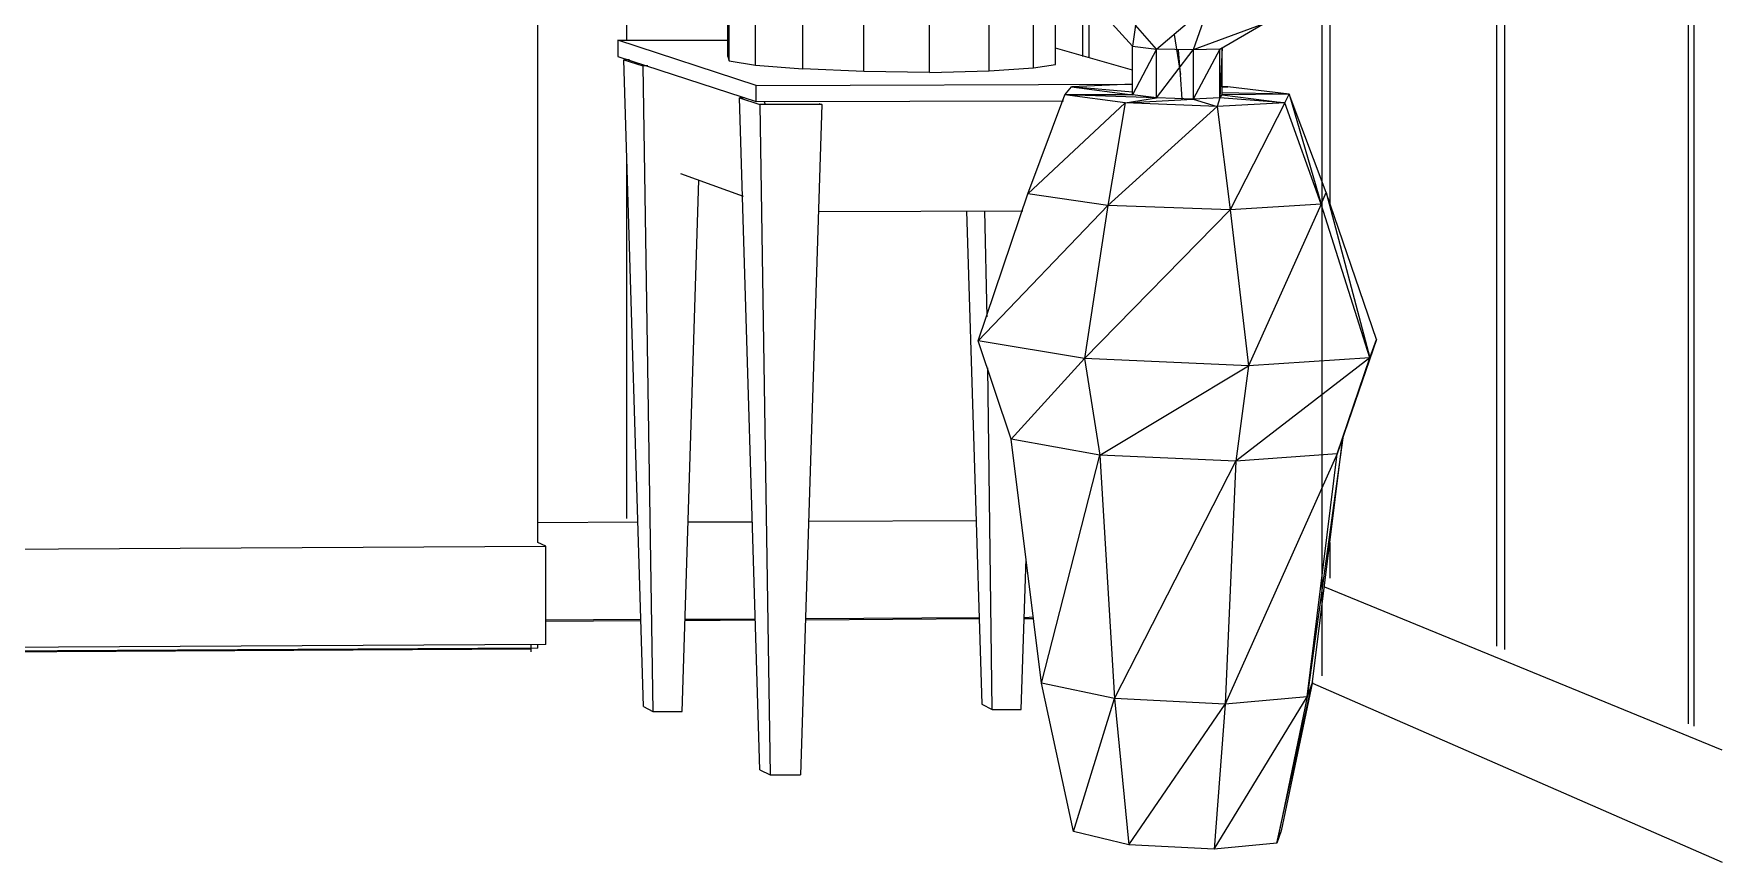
# Model space of a CAD drawing. Header units: millimetres. Extents: x -10.3 to 0, y 0 to 5.9.
# Drawn here: x -2.319 to 0, y 0.462 to 1.6 of the extents above; entities that cross this region are included whole.
import ezdxf

# ---------------------------------------------------------------- set-up
doc = ezdxf.new("R2010")
doc.units = ezdxf.units.MM

msp = doc.modelspace()

# ---------------------------------------------------------------- linework, layer by layer
for p, q in [((-0.55, 2.777), (-0.55, 0.718)), ((-1.505, 1.591), (-1.505, 2.216)), ((-1.627, 0.901), (-1.627, 2.13)), ((-1.366, 1.569), (-1.366, 2.102)), ((-1.364, 1.563), (-1.364, 2.098)), ((-1.328, 1.557), (-1.328, 2.094)), ((-1.263, 1.552), (-1.263, 2.091)), ((-1.179, 1.548), (-1.179, 2.089)), ((-1.089, 1.547), (-1.089, 2.089)), ((-1.007, 1.549), (-1.007, 2.09)), ((-0.946, 1.553), (-0.946, 2.089)), ((-0.916, 1.558), (-0.916, 2.095)), ((-0.31, 2.05), (-0.31, 0.759)), ((-0.299, 2.049), (-0.299, 0.754)), ((-0.879, 2.031), (-0.879, 1.569)), ((-0.047, 2.007), (-0.047, 0.652)), ((-0.039, 2.006), (-0.039, 0.649)), ((-0.539, 1.958), (-0.539, 1.367)), ((-0.81, 1.583), (-0.872, 1.651)), ((-0.87, 1.644), (-0.87, 1.567)), ((-0.777, 1.579), (-0.705, 1.64)), ((-0.705, 1.64), (-0.727, 1.578)), ((-0.806, 1.612), (-0.81, 1.583)), ((-0.777, 1.579), (-0.806, 1.612)), ((-0.631, 1.613), (-0.727, 1.578)), ((-0.69, 1.579), (-0.631, 1.613)), ((-1.327, 1.529), (-1.517, 1.591)), ((-1.517, 1.591), (-1.366, 1.591)), ((-1.517, 1.591), (-1.517, 1.569)), ((-0.81, 1.55), (-0.916, 1.58)), ((-0.81, 1.516), (-0.81, 1.583)), ((-0.81, 1.583), (-0.777, 1.579)), ((-0.777, 1.579), (-0.81, 1.516)), ((-0.777, 1.512), (-0.777, 1.579)), ((-0.727, 1.578), (-0.777, 1.579)), ((-0.777, 1.512), (-0.727, 1.578)), ((-0.753, 1.599), (-0.744, 1.544)), ((-0.744, 1.544), (-0.747, 1.578)), ((-0.69, 1.579), (-0.727, 1.51)), ((-0.69, 1.579), (-0.727, 1.578)), ((-0.727, 1.578), (-0.727, 1.51)), ((-0.687, 1.581), (-0.69, 1.512)), ((-0.69, 1.512), (-0.69, 1.579)), ((-0.687, 1.516), (-0.687, 1.581)), ((-1.517, 1.569), (-1.327, 1.507)), ((-1.482, 0.676), (-1.509, 1.564)), ((-1.509, 1.564), (-1.483, 1.556)), ((-1.501, 1.564), (-1.509, 1.564)), ((-1.505, 1.564), (-1.505, 1.565)), ((-1.483, 1.556), (-1.469, 0.669)), ((-1.476, 1.556), (-1.483, 1.556)), ((-1.366, 1.569), (-1.364, 1.563)), ((-1.364, 1.563), (-1.328, 1.557)), ((-1.328, 1.557), (-1.263, 1.552)), ((-0.946, 1.553), (-0.916, 1.558)), ((-1.327, 1.529), (-0.81, 1.531)), ((-1.179, 1.548), (-1.263, 1.552)), ((-1.089, 1.547), (-1.179, 1.548)), ((-1.089, 1.547), (-1.007, 1.549)), ((-1.007, 1.549), (-0.946, 1.553)), ((-0.81, 1.531), (-0.894, 1.527)), ((-0.742, 1.51), (-0.744, 1.544)), ((-1.322, 0.589), (-1.35, 1.512)), ((-1.35, 1.512), (-1.322, 1.503)), ((-1.343, 1.512), (-1.35, 1.512)), ((-1.327, 1.507), (-1.327, 1.529)), ((-1.327, 1.507), (-0.905, 1.508)), ((-0.954, 1.38), (-0.903, 1.516)), ((-0.903, 1.516), (-0.894, 1.527)), ((-0.82, 1.505), (-0.903, 1.516)), ((-0.777, 1.512), (-0.903, 1.516)), ((-0.81, 1.516), (-0.903, 1.516)), ((-0.894, 1.527), (-0.81, 1.516)), ((-0.81, 1.52), (-0.894, 1.527)), ((-0.82, 1.505), (-0.777, 1.512)), ((-0.82, 1.505), (-0.727, 1.51)), ((-0.777, 1.512), (-0.81, 1.516)), ((-0.727, 1.51), (-0.777, 1.512)), ((-0.69, 1.512), (-0.727, 1.51)), ((-0.727, 1.51), (-0.694, 1.5)), ((-0.69, 1.512), (-0.694, 1.5)), ((-0.69, 1.512), (-0.687, 1.516)), ((-0.601, 1.505), (-0.69, 1.512)), ((-0.679, 1.527), (-0.687, 1.526)), ((-0.679, 1.527), (-0.687, 1.527)), ((-0.687, 1.527), (-0.679, 1.527)), ((-0.595, 1.517), (-0.687, 1.519)), ((-0.595, 1.517), (-0.687, 1.516)), ((-0.687, 1.516), (-0.601, 1.505)), ((-0.595, 1.517), (-0.679, 1.527)), ((-0.601, 1.505), (-0.595, 1.517)), ((-0.544, 1.382), (-0.595, 1.517)), ((-0.595, 1.517), (-0.551, 1.366)), ((-1.322, 1.503), (-1.308, 0.582)), ((-1.237, 1.503), (-1.322, 1.503)), ((-1.316, 1.507), (-1.315, 1.504)), ((-1.237, 1.503), (-1.266, 0.582)), ((-1.241, 1.504), (-1.237, 1.503)), ((-0.954, 1.38), (-0.82, 1.505)), ((-0.82, 1.505), (-0.844, 1.364)), ((-0.844, 1.364), (-0.694, 1.5)), ((-0.694, 1.5), (-0.82, 1.505)), ((-0.601, 1.505), (-0.694, 1.5)), ((-0.694, 1.5), (-0.676, 1.358)), ((-0.601, 1.505), (-0.676, 1.358)), ((-0.551, 1.366), (-0.601, 1.505)), ((-1.505, 0.934), (-1.505, 1.432)), ((-1.431, 1.408), (-1.345, 1.377)), ((-1.429, 0.669), (-1.406, 1.399)), ((-1.022, 1.178), (-0.954, 1.38)), ((-0.844, 1.364), (-0.954, 1.38)), ((-0.551, 1.366), (-0.544, 1.382)), ((-0.475, 1.18), (-0.544, 1.382)), ((-0.544, 1.382), (-0.484, 1.155)), ((-1.241, 1.356), (-0.961, 1.357)), ((-1.038, 1.357), (-1.017, 0.679)), ((-1.022, 1.178), (-0.844, 1.364)), ((-1.01, 1.211), (-1.013, 1.357)), ((-0.844, 1.364), (-0.876, 1.154)), ((-0.876, 1.154), (-0.676, 1.358)), ((-0.676, 1.358), (-0.844, 1.364)), ((-0.551, 1.366), (-0.676, 1.358)), ((-0.676, 1.358), (-0.651, 1.144)), ((-0.551, 1.366), (-0.651, 1.144)), ((-0.484, 1.155), (-0.551, 1.366)), ((-0.977, 1.043), (-1.022, 1.178)), ((-0.876, 1.154), (-1.022, 1.178)), ((-0.475, 1.18), (-0.529, 1.023)), ((-0.521, 1.045), (-0.475, 1.18)), ((-0.484, 1.155), (-0.475, 1.18)), ((-1.003, 0.672), (-1.009, 1.141)), ((-0.977, 1.043), (-0.876, 1.154)), ((-0.651, 1.144), (-0.876, 1.154)), ((-0.876, 1.154), (-0.855, 1.021)), ((-0.855, 1.021), (-0.651, 1.144)), ((-0.484, 1.155), (-0.668, 1.013)), ((-0.651, 1.144), (-0.668, 1.013)), ((-0.484, 1.155), (-0.651, 1.144)), ((-0.529, 1.023), (-0.484, 1.155)), ((-0.521, 1.045), (-0.57, 0.689)), ((-0.563, 0.71), (-0.521, 1.045)), ((-0.529, 1.023), (-0.521, 1.045)), ((-0.935, 0.708), (-0.977, 1.043)), ((-0.855, 1.021), (-0.977, 1.043)), ((-0.935, 0.708), (-0.855, 1.021)), ((-0.668, 1.013), (-0.855, 1.021)), ((-0.855, 1.021), (-0.835, 0.687)), ((-0.529, 1.023), (-0.683, 0.679)), ((-0.529, 1.023), (-0.668, 1.013)), ((-0.57, 0.689), (-0.529, 1.023)), ((-0.835, 0.687), (-0.668, 1.013)), ((-0.668, 1.013), (-0.683, 0.679)), ((-1.489, 0.929), (-1.627, 0.928)), ((-1.332, 0.929), (-1.421, 0.929)), ((-1.024, 0.931), (-1.255, 0.93)), ((-5.421, 0.876), (-1.616, 0.896)), ((-1.616, 0.896), (-1.627, 0.901)), ((-1.616, 0.761), (-1.616, 0.896)), ((-0.539, 0.901), (-0.539, 0.852)), ((-0.963, 0.672), (-0.956, 0.879)), ((0, 0.616), (-0.546, 0.84)), ((-1.616, 0.795), (-1.485, 0.796)), ((-1.616, 0.793), (-1.485, 0.794)), ((-1.425, 0.796), (-1.328, 0.796)), ((-1.425, 0.794), (-1.328, 0.795)), ((-1.259, 0.797), (-1.02, 0.798)), ((-1.259, 0.795), (-1.02, 0.797)), ((-0.959, 0.797), (-0.946, 0.797)), ((-0.958, 0.798), (-0.946, 0.799)), ((-1.616, 0.761), (-5.421, 0.74)), ((-1.627, 0.756), (-5.421, 0.735)), ((-5.415, 0.734), (-1.636, 0.755)), ((-1.636, 0.751), (-1.636, 0.76)), ((-1.627, 0.756), (-1.627, 0.76)), ((-0.891, 0.504), (-0.935, 0.708)), ((-0.835, 0.687), (-0.935, 0.708)), ((-0.612, 0.488), (-0.563, 0.71)), ((-0.563, 0.71), (-0.606, 0.505)), ((-0.563, 0.71), (-0.57, 0.689)), ((-0.563, 0.708), (0, 0.462)), ((-1.482, 0.676), (-1.469, 0.669)), ((-1.017, 0.679), (-1.003, 0.672)), ((-0.891, 0.504), (-0.835, 0.687)), ((-0.835, 0.687), (-0.815, 0.486)), ((-0.683, 0.679), (-0.835, 0.687)), ((-0.815, 0.486), (-0.683, 0.679)), ((-0.698, 0.48), (-0.57, 0.689)), ((-0.683, 0.679), (-0.698, 0.48)), ((-0.57, 0.689), (-0.683, 0.679)), ((-0.57, 0.689), (-0.612, 0.488)), ((-1.469, 0.669), (-1.429, 0.669)), ((-1.003, 0.672), (-0.963, 0.672)), ((-1.322, 0.589), (-1.308, 0.582)), ((-1.308, 0.582), (-1.266, 0.582)), ((-0.815, 0.486), (-0.891, 0.504)), ((-0.612, 0.488), (-0.698, 0.48)), ((-0.606, 0.505), (-0.612, 0.488)), ((-0.698, 0.48), (-0.815, 0.486))]:
    msp.add_line(p, q)

doc.saveas('drawing.dxf')
